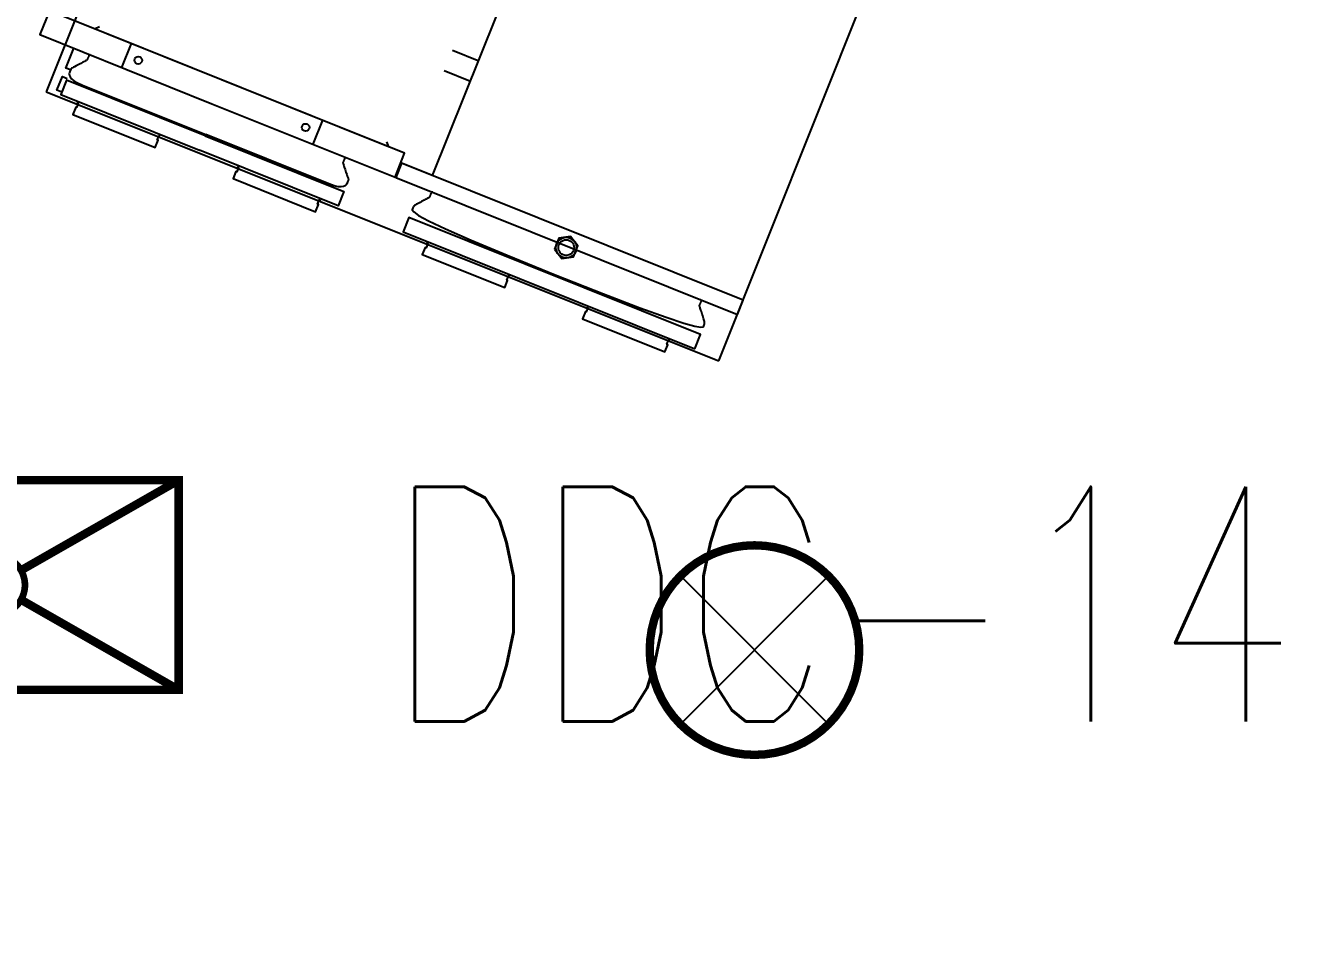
# Model space of a CAD drawing. Extents: x 23618587 to 48466785, y 42305484 to 86624613.
# Drawn here: x 24362717 to 24365748, y 43352021 to 43354219 of the extents above; entities that cross this region are included whole.
import ezdxf

# ---------------------------------------------------------------- set-up
doc = ezdxf.new("R2010")
doc.units = 0
doc.header["$MEASUREMENT"] = 0
doc.layers.get('0').update_dxf_attribs({"linetype": 'CONTINUOUS'})
for name, color, linetype in [('AC-W', 7, 'CONTINUOUS'), ('楼控', 1, 'CONTINUOUS'), ('设备-动力', 3, 'CONTINUOUS'), ('设备-照明', 3, 'CONTINUOUS')]:
    doc.layers.add(name, color=color, linetype=linetype)
doc.styles.add('DFHZ', font='romans.shx', dxfattribs={"width": 0.7, "bigfont": 'dfhz.shx'})
doc.styles.add('IDQSTYLE', font='simplex.shx', dxfattribs={"width": 0.7, "bigfont": 'hzfs1.shx'})

# ---------------------------------------------------------------- blocks, each defined once
blk = doc.blocks.new('HC000704')
at = {"color": 0, "linetype": 'Continuous', "const_width": 0.2}
for points in [[(-0.614, 0.351), (-4.375, 2.5)], [(-4.375, 2.5), (4.375, 2.5), (4.375, -2.5), (-4.375, -2.5), (-4.375, 2.5)], [(4.375, 2.5), (0.614, 0.351)], [(-0.614, -0.351), (-4.375, -2.5)], [(0.614, -0.351), (4.375, -2.5)]]:
    blk.add_lwpolyline(points, dxfattribs=at)
at = {"color": 0, "linetype": 'Continuous', "const_width": 0.16}
blk.add_lwpolyline([(0, -0.707, 0.198912), (0.5, -0.5, 0.198912), (0.707, 0, 0.198912), (0.5, 0.5, 0.198912), (0, 0.707, 0.198912), (-0.5, 0.5, 0.198912), (-0.707, 0, 0.198912), (-0.5, -0.5, 0.198912)], format="xyb", close=True, dxfattribs=at)
at = {"color": 0, "style": 'IDQSTYLE', "width": 0.7}
blk.add_attdef('PSFHATT', (6.375, -2.5), '', height=2.5, dxfattribs=at)
blk = doc.blocks.new('HC001494')
at = {"color": 0, "linetype": 'Continuous'}
for p, q in [((-1.768, 1.768), (1.768, -1.768)), ((1.768, 1.768), (-1.768, -1.768))]:
    blk.add_line(p, q, dxfattribs=at)
at = {"color": 0, "linetype": 'Continuous', "const_width": 0.2}
blk.add_lwpolyline([(1.768, -1.768, 0.198912), (2.5, 0, 0.198912), (1.768, 1.768, 0.198912), (0, 2.5, 0.198912), (-1.768, 1.768, 0.198912), (-2.5, 0, 0.198912), (-1.768, -1.768, 0.198912), (0, -2.5, 0.198912)], format="xyb", close=True, dxfattribs=at)
at = {"color": 0, "style": 'IDQSTYLE', "width": 0.7}
blk.add_attdef('PSFHATT', (4.5, -2.5), '', height=2.5, dxfattribs=at)

msp = doc.modelspace()

# ---------------------------------------------------------------- linework, layer by layer
at = {"layer": 'AC-W', "color": 7, "ltscale": 300}
for centre, radius, start, end in [((24189221.26409, 43293340.65083), 200000, 4.560471461, 29.6000000034), ((24162246.90911, 42870268.06754), 513099.72014, 62.6224147924, 75.1443656534), ((24150982.49453, 42831626.35527), 541522.67138, 66.0871772528, 74.4564383749)]:
    msp.add_arc(centre, radius, start, end, dxfattribs=at)
at = {"layer": 'AC-W', "color": 7}
for centre, start, end in [((24148759.7883, 42835660.74182), 79.4743453433, 79.4743453433), ((24148766.30591, 42835659.45113), 78.1227654299, 78.1227654299), ((24148779.34207, 42835656.52904), 76.2090487924, 76.2090487924)]:
    msp.add_arc(centre, 530172.67138, start, end, dxfattribs=at)
at = {"layer": '楼控', "color": 7}
for p, q in [((24363983.22793, 43357103.57583), (24362766.90201, 43354060.66928)), ((24364371.46182, 43353419.28656), (24365587.78774, 43356462.19311)), ((24362766.90201, 43354060.66928), (24364371.46182, 43353419.28656))]:
    msp.add_line(p, q, dxfattribs=at)
at = {"layer": '楼控'}
for p, q in [((24362969.3511, 43354176.00387), (24362946.46217, 43354118.93617)), ((24363735.79171, 43354160.37025), (24363798.80196, 43354135.09786)), ((24363716.3439, 43354111.88211), (24363779.35415, 43354086.60972)), ((24362853.40483, 43354076.79406), (24363147.18595, 43353958.96321)), ((24363425.71011, 43353992.96565), (24363402.82118, 43353935.89796)), ((24363440.96706, 43353841.13236), (24363147.18595, 43353958.96321))]:
    msp.add_line(p, q, dxfattribs=at)
for points in [[(24363688.46645, 43353861.0897), (24363956.76394, 43354528.93569)], [(24363184.97514, 43354089.58453), (24362774.25203, 43354254.31892), (24362751.37225, 43354197.27405), (24363162.09536, 43354032.53965), (24363598.99093, 43353857.30791), (24363621.6629, 43353914.43613), (24363184.97514, 43354089.58453)], [(24363578.40385, 43353941.6559), (24363583.52861, 43353929.6672), (24362881.87663, 43354211.08846), (24362893.63715, 43354216.30475)], [(24362824.89185, 43354113.02352), (24362813.48288, 43354117.59948), (24362832.37242, 43354164.69573)], [(24362872.30383, 43354148.67988), (24362871.33612, 43354148.99205), (24362870.55215, 43354149.08511), (24362869.92187, 43354148.98094), (24362869.41525, 43354148.70137), (24362869.00226, 43354148.26825), (24362868.65286, 43354147.70345), (24362868.337, 43354147.0288), (24362868.02465, 43354146.26617), (24362867.69218, 43354145.43723), (24362867.34151, 43354144.56294), (24362866.981, 43354143.66409), (24362866.61898, 43354142.76148), (24362866.26378, 43354141.87589), (24362865.92375, 43354141.02812), (24362865.60723, 43354140.23895), (24362865.32255, 43354139.52917), (24362865.07512, 43354138.9142), (24362864.85861, 43354138.38793), (24362864.66374, 43354137.93884), (24362864.48126, 43354137.55547), (24362864.3019, 43354137.2263), (24362864.11639, 43354136.93985), (24362863.91547, 43354136.68462), (24362863.68986, 43354136.44912), (24362863.39751, 43354136.20522), (24362862.86516, 43354135.85825), (24362861.88673, 43354135.29689), (24362860.25618, 43354134.40983), (24362857.76745, 43354133.08577), (24362854.21447, 43354131.2134), (24362849.39119, 43354128.68141), (24362843.09154, 43354125.37849)], [(24362843.09154, 43354125.37849), (24362838.17722, 43354122.80461), (24362834.39459, 43354120.8195), (24362831.58684, 43354119.33792), (24362829.59721, 43354118.27469), (24362828.26889, 43354117.54459), (24362827.44509, 43354117.06241), (24362826.96904, 43354116.74294), (24362826.68394, 43354116.50099), (24362826.45422, 43354116.25523), (24362826.22922, 43354115.93999), (24362825.97951, 43354115.49348), (24362825.67565, 43354114.8539), (24362825.2882, 43354113.95948), (24362824.78772, 43354112.74842), (24362824.14477, 43354111.15894), (24362823.32992, 43354109.12926), (24362822.40419, 43354106.61157), (24362821.79043, 43354103.61405), (24362822.00195, 43354100.15888), (24362823.55207, 43354096.26822), (24362826.95411, 43354091.96424), (24362832.72137, 43354087.26911), (24362841.36717, 43354082.20499), (24362853.40483, 43354076.79406)], [(24362803.74178, 43354060.29124), (24362792.33281, 43354064.86719), (24362805.42919, 43354097.51968), (24362816.83817, 43354092.94373)], [(24363146.04196, 43353956.11097), (24362815.18167, 43354088.81368), (24362801.45381, 43354054.58675), (24363132.31409, 43353921.88404)], [(24362840.06114, 43354031.10896), (24362841.12936, 43354034.20591), (24362843.22861, 43354033.36393), (24362839.22007, 43354023.36967), (24362837.12082, 43354024.21165), (24362830.25689, 43354007.09818), (24363027.06171, 43353928.16295), (24363033.92565, 43353945.27641), (24363031.82639, 43353946.11839), (24363035.83493, 43353956.11265), (24363037.93418, 43353955.27068), (24363038.07131, 43353955.17896)], [(24363146.04196, 43353956.11097), (24363476.90224, 43353823.40826), (24363463.17437, 43353789.18134), (24363132.31409, 43353921.88404)], [(24363476.97952, 43353906.15425), (24363477.89474, 43353905.7112), (24363478.52574, 43353905.23674), (24363478.90935, 43353904.72591), (24363479.08237, 43353904.17375), (24363479.08162, 43353903.57529), (24363478.9439, 43353902.92558), (24363478.70604, 43353902.21966), (24363478.40483, 43353901.45256), (24363478.07235, 43353900.62361), (24363477.72169, 43353899.74932), (24363477.36118, 43353898.85048), (24363476.99915, 43353897.94786), (24363476.64396, 43353897.06228), (24363476.30393, 43353896.2145), (24363475.98741, 43353895.42533), (24363475.70273, 43353894.71556), (24363475.45664, 43353894.10005), (24363475.24948, 43353893.57002), (24363475.08002, 43353893.11075), (24363474.94701, 43353892.70753), (24363474.8492, 43353892.34565), (24363474.78536, 43353892.0104), (24363474.75423, 43353891.68707), (24363474.75458, 43353891.36095), (24363474.79737, 43353890.98263), (24363474.94242, 43353890.36396), (24363475.26177, 43353889.28208), (24363475.82745, 43353887.51416), (24363476.71149, 43353884.83733), (24363477.98593, 43353881.02876), (24363479.72281, 43353875.86559), (24363481.99416, 43353869.12498)], [(24363223.46716, 43353880.81968), (24363223.33003, 43353880.9114), (24363225.42928, 43353880.06943), (24363221.42075, 43353870.07516), (24363219.32149, 43353870.91714), (24363212.45756, 43353853.80368), (24363409.26238, 43353774.86845), (24363416.12632, 43353791.98191), (24363414.02707, 43353792.82388), (24363418.0356, 43353802.81815), (24363420.13485, 43353801.97617), (24363420.27198, 43353801.88445)], [(24363481.99416, 43353869.12498), (24363483.76791, 43353863.86863), (24363485.13045, 43353859.81987), (24363486.13624, 43353856.80875), (24363486.83975, 43353854.66534), (24363487.29542, 43353853.21971), (24363487.55771, 43353852.30192), (24363487.68107, 43353851.74204), (24363487.71996, 43353851.37013), (24363487.7162, 43353851.03375), (24363487.661, 43353850.65041), (24363487.53296, 43353850.15509), (24363487.31065, 43353849.48281), (24363486.97267, 43353848.56854), (24363486.49759, 43353847.3473), (24363485.864, 43353845.75407), (24363485.05049, 43353843.72384), (24363483.97992, 43353841.26425), (24363482.35227, 43353838.67339), (24363479.81182, 43353836.32198), (24363476.00285, 43353834.58077), (24363470.56961, 43353833.82047), (24363463.15639, 43353834.41182), (24363453.40745, 43353836.72554), (24363440.96706, 43353841.13236)], [(24364416.31283, 43353529.40285), (24364430.04985, 43353563.6526), (24363614.30811, 43353890.83341), (24363600.5711, 43353856.58366), (24364416.31283, 43353529.40285)], [(24363688.46645, 43353861.0897), (24363614.30811, 43353890.83341)], [(24363688.99065, 43353821.12001), (24363688.02294, 43353821.43217), (24363687.23897, 43353821.52524), (24363686.60869, 43353821.42106), (24363686.10208, 43353821.14149), (24363685.68908, 43353820.70838), (24363685.33968, 43353820.14357), (24363685.02382, 43353819.46893), (24363684.71147, 43353818.7063), (24363684.379, 43353817.87736), (24363684.02833, 43353817.00307), (24363683.66782, 43353816.10422), (24363683.3058, 43353815.20161), (24363682.9506, 43353814.31602), (24363682.61057, 43353813.46824), (24363682.29405, 43353812.67907), (24363682.00937, 43353811.9693), (24363681.76227, 43353811.3545), (24363681.54805, 43353810.82942), (24363681.3594, 43353810.38358), (24363681.18902, 43353810.00651), (24363681.02961, 43353809.68775), (24363680.87387, 43353809.41682), (24363680.71448, 43353809.18326), (24363680.54416, 43353808.97659), (24363680.34687, 43353808.78234), (24363680.07171, 43353808.57002), (24363679.65906, 43353808.30513), (24363679.0493, 43353807.95317), (24363678.18281, 43353807.47966), (24363676.99996, 43353806.85008), (24363675.44114, 43353806.02996), (24363673.44672, 43353804.98478), (24363670.98737, 43353803.69593), (24363668.15494, 43353802.20828), (24363665.07158, 43353800.58256), (24363661.85942, 43353798.87953), (24363658.64062, 43353797.15991), (24363655.5373, 43353795.48446), (24363652.67163, 43353793.91392), (24363650.16573, 43353792.50902), (24363648.10782, 43353791.30556), (24363646.45037, 43353790.23953), (24363645.11191, 43353789.22197), (24363644.01098, 43353788.16394), (24363643.06611, 43353786.97647), (24363642.19584, 43353785.57061), (24363641.3187, 43353783.8574), (24363640.35322, 43353781.74788), (24363639.92364, 43353778.92773), (24363643.47693, 43353774.18113), (24363655.16575, 43353766.06689), (24363679.14278, 43353753.14381), (24363719.56067, 43353733.97072), (24363780.5721, 43353707.10641), (24363866.32973, 43353671.1097), (24363980.98623, 43353624.53941)], [(24364314.08812, 43353447.8936), (24364327.81599, 43353482.12052), (24363631.86849, 43353761.2538), (24363618.14063, 43353727.02688), (24364314.08812, 43353447.8936)], [(24363979.24475, 43353685.1549), (24363996.78205, 43353662.83703), (24364024.88065, 43353666.85108), (24364035.45111, 43353693.20581), (24364017.92296, 43353715.54649), (24363989.81521, 43353711.50963), (24363979.24475, 43353685.1549)], [(24363673.86142, 43353696.68515), (24363674.92964, 43353699.7821), (24363677.02889, 43353698.94013), (24363673.02036, 43353688.94586), (24363670.92111, 43353689.78784), (24363664.05717, 43353672.67438), (24363860.862, 43353593.73915), (24363867.72593, 43353610.85261), (24363865.62668, 43353611.69458), (24363869.63521, 43353621.68885), (24363871.73447, 43353620.84687), (24363871.87159, 43353620.75515)], [(24363980.98623, 43353624.53941), (24364096.04588, 43353578.97427), (24364182.90961, 43353545.73534), (24364245.57504, 43353522.99486), (24364288.03979, 43353508.92507), (24364314.30147, 43353501.69821), (24364328.35771, 43353499.48652), (24364334.20614, 43353500.46225), (24364335.84436, 43353502.79764), (24364336.60415, 43353504.98964), (24364337.15396, 43353506.83415), (24364337.49634, 43353508.45174), (24364337.63389, 43353509.96301), (24364337.56919, 43353511.48856), (24364337.30483, 43353513.14898), (24364336.84337, 43353515.06487), (24364336.18742, 43353517.35682), (24364335.34683, 43353520.10394), (24364334.36064, 43353523.2194), (24364333.27516, 43353526.57491), (24364332.13672, 43353530.04215), (24364330.99162, 43353533.4928), (24364329.8862, 43353536.79857), (24364328.86676, 43353539.83115), (24364327.97963, 43353542.46222), (24364327.26019, 43353544.59588), (24364326.70011, 43353546.26587), (24364326.28013, 43353547.53831), (24364325.98099, 43353548.47934), (24364325.78343, 43353549.1551), (24364325.66819, 43353549.63172), (24364325.61601, 43353549.97533), (24364325.60762, 43353550.25207), (24364325.62731, 43353550.51916), (24364325.6735, 43353550.79812), (24364325.74813, 43353551.10158), (24364325.85317, 43353551.44215), (24364325.99056, 43353551.83244), (24364326.16228, 43353552.28508), (24364326.37026, 43353552.81266), (24364326.61648, 43353553.42782), (24364326.90115, 43353554.13759), (24364327.21768, 43353554.92676), (24364327.55771, 43353555.77454), (24364327.9129, 43353556.66012), (24364328.27492, 43353557.56274), (24364328.63544, 43353558.46158), (24364328.9861, 43353559.33587), (24364329.31858, 43353560.16482), (24364329.61978, 43353560.93192), (24364329.85765, 43353561.63784), (24364329.99536, 43353562.28755), (24364329.99612, 43353562.88601), (24364329.8231, 43353563.43817), (24364329.43949, 43353563.949), (24364328.80848, 43353564.42346), (24364327.89327, 43353564.86651)], [(24364057.26744, 43353546.39588), (24364057.13031, 43353546.4876), (24364059.22957, 43353545.64562), (24364055.22103, 43353535.65136), (24364053.12178, 43353536.49333), (24364046.25784, 43353519.37987), (24364243.06267, 43353440.44464), (24364249.9266, 43353457.5581), (24364247.82735, 43353458.40008), (24364251.83589, 43353468.39434), (24364253.93514, 43353467.55236), (24364254.07227, 43353467.46065)]]:
    msp.add_lwpolyline(points, dxfattribs=at)
for centre, radius in [((24362986.43365, 43354136.04154), 8.95354), ((24363385.74779, 43353975.8831), 8.95354), ((24364007.35251, 43353689.19176), 24.58832), ((24364007.35251, 43353689.19176), 18.69442)]:
    msp.add_circle(centre, radius, dxfattribs=at)

# ---------------------------------------------------------------- block references
at = {"layer": '设备-动力', "xscale": 100, "yscale": 100, "zscale": 100}
msp.add_blockref('HC000704', (24362645.27183, 43352884.09628), dxfattribs=at)
at = {"layer": '设备-照明', "color": 3, "xscale": 100, "yscale": 100, "zscale": 100}
msp.add_blockref('HC001494', (24364456.64143, 43352728.91347), dxfattribs=at)

# ---------------------------------------------------------------- texts
at = {"layer": '楼控', "style": 'DFHZ', "width": 0.7}
msp.add_text('DDC-14', height=560, dxfattribs=at).set_placement((24363579.14931, 43352558.72033))

doc.saveas('drawing.dxf')
